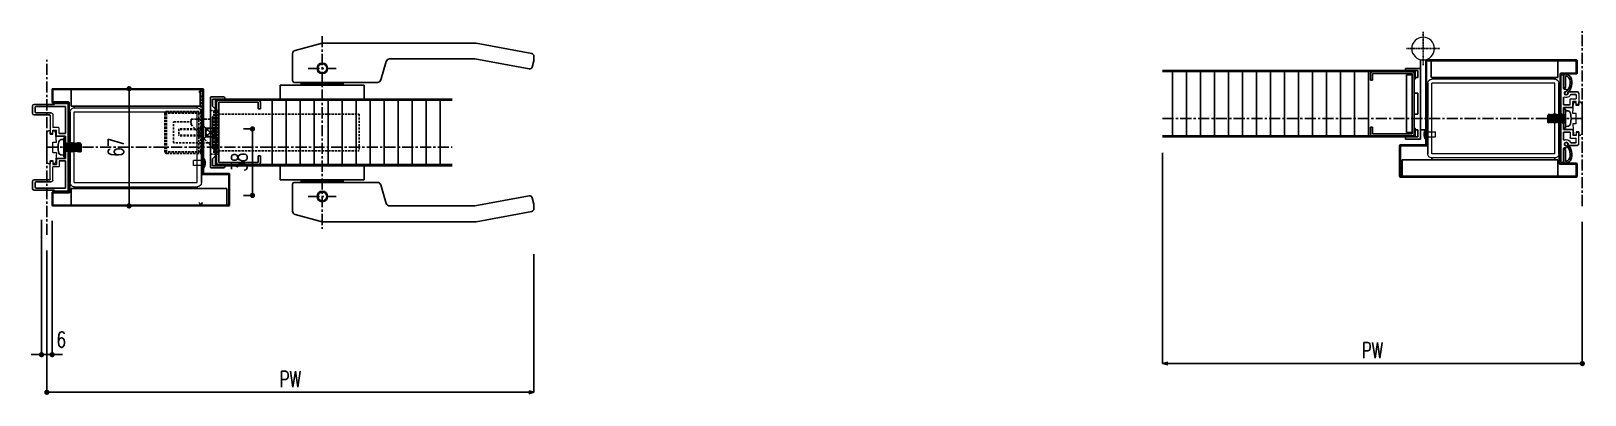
# Model space of a CAD drawing. Extents: x -275225 to 47266, y -41063 to 95295.
# Drawn here: x -219644 to -218755, y -15213 to -15005 of the extents above; entities that cross this region are included whole.
import ezdxf

# ---------------------------------------------------------------- set-up
doc = ezdxf.new("R2010")
doc.units = 0
doc.header["$LTSCALE"] = 0.2
doc.header["$PDMODE"] = 99
doc.header["$PDSIZE"] = 5
doc.linetypes.add('CENTER', pattern=[50.8, 31.75, -6.35, 6.35, -6.35])
doc.linetypes.add('HIDDEN', pattern=[9.525, 6.35, -3.175])
doc.layers.add('_ポイント', color=1, linetype='Continuous', plot=False)
for name, color, linetype in [('_基準', 1, 'CENTER'), ('_製品', 4, 'Continuous'), ('_製品寸法', 9, 'Continuous'), ('KIJUN', 1, 'CENTER')]:
    doc.layers.add(name, color=color, linetype=linetype)
doc.styles.add('OKAMURA', font='SIMPLEX.shx', dxfattribs={"width": 0.7, "bigfont": 'BIGFONT.shx'})
doc.dimstyles.new('OKAMURA-003', dxfattribs={"dimscale": 3, "dimtxt": 3, "dimasz": 1, "dimexe": 0, "dimexo": 3, "dimgap": 1, "dimtad": 1, "dimdec": 3, "dimdsep": 46, "dimtxsty": 'OKAMURA', "dimblk1": 'DOT', "dimblk2": 'DOT', "dimsah": 1, "dimcen": 0, "dimclrd": 9, "dimclre": 9, "dimclrt": 3, "dimadec": 0, "dimazin": 0, "dimtfac": 1, "dimtdec": 3, "dimtix": 1, "dimtmove": 2, "dimatfit": 3, "dimldrblk": 'NONE', "dimfxl": 0, "dimtolj": 1, "dimarcsym": 0})

# ---------------------------------------------------------------- blocks, each defined once
blk = doc.blocks.new('P16KONEJI')
at = {"layer": '_製品', "color": 0, "linetype": 'ByBlock'}
for p, q in [((3.3, 9.92), (1.84, 9.79)), ((3.3, 10.84), (3.3, 0)), ((4.3, 10.84), (3.3, 10.84)), ((4.3, 10.84), (4.3, 0)), ((3.3, 0.92), (1.84, 1.05)), ((3.3, 7.83), (3.35, 7.92)), ((3.35, 7.92), (3.45, 7.92)), ((3.35, 7.92), (3.75, 2.92)), ((3.45, 7.92), (3.7, 7.49)), ((3.45, 7.92), (3.85, 2.92)), ((3.5, 3.35), (3.75, 2.92)), ((3.75, 2.92), (3.85, 2.92)), ((3.85, 2.92), (4.1, 3.35)), ((3.9, 7.49), (4.15, 7.92)), ((4.15, 7.92), (4.25, 7.92)), ((4.15, 7.92), (4.55, 2.92)), ((4.25, 7.92), (4.5, 7.49)), ((4.25, 7.92), (4.65, 2.92)), ((4.3, 3.35), (4.55, 2.92)), ((4.55, 2.92), (4.65, 2.92)), ((4.65, 2.92), (4.9, 3.35)), ((4.7, 7.49), (4.95, 7.92)), ((4.95, 7.92), (5.35, 2.92)), ((4.95, 7.92), (5.05, 7.92)), ((5.05, 7.92), (5.45, 2.92)), ((5.05, 7.92), (5.3, 7.49)), ((5.1, 3.35), (5.35, 2.92)), ((5.35, 2.92), (5.45, 2.92)), ((5.45, 2.92), (5.7, 3.35)), ((5.5, 7.49), (5.75, 7.92)), ((5.75, 7.92), (5.85, 7.92)), ((5.75, 7.92), (6.15, 2.92)), ((5.85, 7.92), (6.1, 7.49)), ((5.85, 7.92), (6.25, 2.92)), ((5.9, 3.35), (6.15, 2.92)), ((6.15, 2.92), (6.25, 2.92)), ((6.25, 2.92), (6.5, 3.35)), ((6.3, 7.49), (6.55, 7.92)), ((6.55, 7.92), (6.65, 7.92)), ((6.55, 7.92), (6.95, 2.92)), ((6.65, 7.92), (6.9, 7.49)), ((6.65, 7.92), (7.05, 2.92)), ((6.7, 3.35), (6.95, 2.92)), ((6.95, 2.92), (7.05, 2.92)), ((7.05, 2.92), (7.3, 3.35)), ((7.1, 7.49), (7.35, 7.92)), ((7.35, 7.92), (7.45, 7.92)), ((7.35, 7.92), (7.75, 2.92)), ((7.45, 7.92), (7.7, 7.49)), ((7.45, 7.92), (7.85, 2.92)), ((7.5, 3.35), (7.75, 2.92)), ((7.75, 2.92), (7.85, 2.92)), ((7.85, 2.92), (8.1, 3.35)), ((7.9, 7.49), (8.15, 7.92)), ((8.15, 7.92), (8.25, 7.92)), ((8.15, 7.92), (8.55, 2.92)), ((8.25, 7.92), (8.5, 7.49)), ((8.25, 7.92), (8.65, 2.92)), ((8.3, 3.35), (8.55, 2.92)), ((8.55, 2.92), (8.65, 2.92)), ((8.65, 2.92), (8.9, 3.35)), ((8.7, 7.49), (8.95, 7.92)), ((8.95, 7.92), (9.05, 7.92)), ((8.95, 7.92), (9.35, 2.92)), ((9.05, 7.92), (9.3, 7.49)), ((9.05, 7.92), (9.45, 2.92)), ((9.1, 3.35), (9.35, 2.92)), ((9.35, 2.92), (9.45, 2.92)), ((9.45, 2.92), (9.7, 3.35)), ((9.5, 7.49), (9.75, 7.92)), ((9.75, 7.92), (9.85, 7.92)), ((9.75, 7.92), (10.15, 2.92)), ((9.85, 7.92), (10.1, 7.49)), ((9.85, 7.92), (10.25, 2.92)), ((9.9, 3.35), (10.15, 2.92)), ((10.15, 2.92), (10.25, 2.92)), ((10.25, 2.92), (10.5, 3.35)), ((10.3, 7.49), (10.55, 7.92)), ((10.55, 7.92), (10.65, 7.92)), ((10.55, 7.92), (10.95, 2.92)), ((10.65, 7.92), (10.9, 7.49)), ((10.65, 7.92), (11.05, 2.92)), ((10.7, 3.35), (10.95, 2.92)), ((10.95, 2.92), (11.05, 2.92)), ((11.05, 2.92), (11.3, 3.35)), ((11.1, 7.49), (11.35, 7.92)), ((11.35, 7.92), (11.45, 7.92)), ((11.35, 7.92), (11.75, 2.92)), ((11.45, 7.92), (11.7, 7.49)), ((11.45, 7.92), (11.85, 2.92)), ((11.5, 3.35), (11.75, 2.92)), ((11.75, 2.92), (11.85, 2.92)), ((11.85, 2.92), (12.1, 3.35)), ((11.9, 7.49), (12.15, 7.92)), ((12.15, 7.92), (12.25, 7.92)), ((12.15, 7.92), (12.55, 2.92)), ((12.25, 7.92), (12.5, 7.49)), ((12.25, 7.92), (12.65, 2.92)), ((12.3, 3.35), (12.55, 2.92)), ((12.55, 2.92), (12.65, 2.92)), ((12.65, 2.92), (12.9, 3.35)), ((12.7, 7.49), (12.95, 7.92)), ((12.95, 7.92), (13.05, 7.92)), ((12.95, 7.92), (13.3, 3.55)), ((13.3, 3.55), (12.96, 3.4)), ((13.05, 7.92), (13.3, 7.49)), ((13.05, 7.92), (13.3, 3.55)), ((13.3, 7.49), (13.3, 3.55)), ((4.3, 0), (3.3, 0))]:
    blk.add_line(p, q, dxfattribs=at)
for centre, radius, start, end in [((1.98, 8.2), 1.6, 95, 164.50603), ((12, 5.42), 12, 164.50603, 195.49397), ((1.98, 2.64), 1.6, 195.49397, 265), ((3.4, 3.3), 0.115, 30, 150), ((3.8, 7.54), 0.115, 210, 330), ((4.2, 3.3), 0.115, 30, 150), ((4.6, 7.54), 0.115, 210, 330), ((5, 3.3), 0.115, 30, 150), ((5.4, 7.54), 0.115, 210, 330), ((5.8, 3.3), 0.115, 30, 150), ((6.2, 7.54), 0.115, 210, 330), ((6.6, 3.3), 0.115, 30, 150), ((7, 7.54), 0.115, 210, 330), ((7.4, 3.3), 0.115, 30, 150), ((7.8, 7.54), 0.115, 210, 330), ((8.2, 3.3), 0.115, 30, 150), ((8.6, 7.54), 0.115, 210, 330), ((9, 3.3), 0.115, 30, 150), ((9.4, 7.54), 0.115, 210, 330), ((9.8, 3.3), 0.115, 30, 150), ((10.2, 7.54), 0.115, 210, 330), ((10.6, 3.3), 0.115, 30, 150), ((11, 7.54), 0.115, 210, 330), ((11.4, 3.3), 0.115, 30, 150), ((11.8, 7.54), 0.115, 210, 330), ((12.2, 3.3), 0.115, 30, 150), ((12.6, 7.54), 0.115, 210, 330), ((13, 3.3), 0.115, 112.56053, 150)]:
    blk.add_arc(centre, radius, start, end, dxfattribs=at)
blk = doc.blocks.new('A$C483F56C4')
at = {"color": 0, "linetype": 'ByBlock'}
blk.add_line((6, 6.25), (0, 6.25), dxfattribs=at)
at = {"color": 0, "linetype": 'ByBlock', "lineweight": 15}
for p, q in [((1.6, 6.25), (1.6, 0.65)), ((1.6, 0.65), (4.4, 0.65)), ((4.4, 6.25), (4.4, 0.65))]:
    blk.add_line(p, q, dxfattribs=at)
at = {"color": 0, "linetype": 'ByBlock'}
blk.add_arc((3, 2.25), 5, 53.13018, 126.86997, dxfattribs=at)
blk = doc.blocks.new('P16UGHEISYO')
at = {"layer": '_製品', "color": 0, "linetype": 'ByBlock', "lineweight": 15}
for p, q in [((0, 0), (0, 25.3)), ((1.99, 14.57), (2.12, 14.09)), ((1.99, 14.57), (2.12, 14.09)), ((2.52, 15.49), (3, 15.62)), ((3.52, 13.69), (3.04, 13.56)), ((3.91, 12.24), (3.43, 12.11)), ((4.05, 14.61), (4.02, 14.73)), ((5.2, 7.81), (5.2, 10.95)), ((5.5, 11.25), (8.7, 11.25)), ((6.7, 6.51), (6.7, 9.75)), ((8.7, 9.75), (6.7, 9.75)), ((6.7, 3), (7.22, 9.25)), ((6.7, 3), (7.2, 9)), ((7.22, 9.25), (8.7, 9.25)), ((8.7, 13.34), (8.7, 11.25)), ((8.7, 8), (8.7, 9.75)), ((8.7, 7.5), (8.7, 9.25)), ((8.7, 7.5), (8.7, 9)), ((10.2, 14.34), (10.2, 8)), ((10.2, 7.5), (10.2, 9.5)), ((10.2, 9.5), (11.2, 9.5)), ((12.2, 8.5), (11.2, 9.5)), ((6.7, 3), (6.7, 3.04)), ((8.7, 3), (6.7, 3)), ((8.7, 3), (6.7, 3)), ((10.2, 8), (8.7, 8)), ((10.2, 7.5), (8.7, 7.5)), ((10.2, 7.5), (8.7, 7.5)), ((8.7, 3), (8.7, -3)), ((8.7, 3), (8.7, -3)), ((5.2, -7.81), (5.2, -10.95)), ((6.7, -3), (6.7, -3.04)), ((8.7, -3), (6.7, -3)), ((8.7, -3), (6.7, -3)), ((6.7, -3), (7.22, -9.25)), ((6.7, -6.51), (6.7, -9.75)), ((8.7, -7.5), (8.7, -9)), ((10.2, -7.5), (8.7, -7.5)), ((8.7, -7.5), (8.7, -9.25)), ((10.2, -7.5), (8.7, -7.5)), ((10.2, -8), (8.7, -8)), ((8.7, -8), (8.7, -9.75)), ((10.2, -7.5), (10.2, -9.5)), ((10.2, -14.34), (10.2, -8)), ((12.2, -8.5), (11.2, -9.5)), ((1.99, -14.57), (2.12, -14.09)), ((1.99, -14.57), (2.12, -14.09)), ((2.52, -15.49), (3, -15.62)), ((3.52, -13.69), (3.04, -13.56)), ((3.91, -12.24), (3.43, -12.11)), ((4.05, -14.61), (4.02, -14.73)), ((5.5, -11.25), (8.7, -11.25)), ((8.7, -9.75), (6.7, -9.75)), ((7.22, -9.25), (8.7, -9.25)), ((8.7, -13.34), (8.7, -11.25)), ((10.2, -9.5), (11.2, -9.5))]:
    blk.add_line(p, q, dxfattribs=at)
at = {"layer": '_製品', "color": 0, "linetype": 'ByBlock'}
for p, q in [((0, 24.8), (0, 0.3)), ((0.2, 25), (1.3, 25)), ((1.5, 24.8), (1.5, 17.28)), ((1.5, 19.6), (1.5, 24.5)), ((1.5, 17.6), (1.5, 22.5)), ((2.5, 19.6), (2.5, 24.27)), ((2.5, 17.6), (2.5, 22.27)), ((2.5, 17.6), (1.5, 17.6)), ((1.5, 12.12), (1.5, 7.81)), ((2.74, 16.78), (2, 16.78)), ((3.2, 15.61), (4.46, 17.11)), ((3.99, 14.99), (5.22, 16.46)), ((4.21, 15.16), (4.37, 15.26)), ((4.64, 15.34), (9.2, 15.34)), ((5.65, 13.84), (8.2, 13.84)), ((0, 0.3), (0.3, 0)), ((0, 0.3), (0, -0.3)), ((1.5, 0.3), (1.2, 0)), ((5.2, 7.81), (1.5, 7.81)), ((1.5, 6.31), (1.5, 0.3)), ((6.5, 6.31), (1.5, 6.31)), ((12.2, 8.5), (12.2, 0)), ((0.3, 0), (0, -0.3)), ((0, -24.8), (0, -0.3)), ((0, -24.8), (0, -0.3)), ((0, -24.8), (0, -0.3)), ((1.5, -0.3), (1.2, 0)), ((1.5, -6.31), (1.5, -0.3)), ((6.5, -6.31), (1.5, -6.31)), ((1.5, -12.12), (1.5, -7.81)), ((5.2, -7.81), (1.5, -7.81)), ((12.2, -8.5), (12.2, 0)), ((1.5, -24.8), (1.5, -17.28)), ((1.5, -17.6), (1.5, -22.5)), ((2.5, -17.6), (1.5, -17.6)), ((2.74, -16.78), (2, -16.78)), ((2.5, -17.6), (2.5, -22.27)), ((3.2, -15.61), (4.46, -17.11)), ((3.99, -14.99), (5.22, -16.46)), ((4.21, -15.16), (4.37, -15.26)), ((4.64, -15.34), (9.2, -15.34)), ((5.65, -13.84), (8.2, -13.84)), ((0.2, -25), (1.3, -25)), ((1.5, -19.6), (1.5, -24.5)), ((2.5, -19.6), (2.5, -24.27))]:
    blk.add_line(p, q, dxfattribs=at)
for centre, radius, start, end in [((0.2, 24.8), 0.2, 90, 180), ((1.3, 24.8), 0.2, 0, 90), ((2.5, 24.5), 1, 81.6392, 180), ((2.7, 24.27), 0.2, 62.76187, 180), ((2.03, 21.28), 4.26, 0, 81.6392), ((2.03, 21.28), 3.26, 0, 78.17887), ((-2.68, 20.69), 7.98, 333.38687, 4.23373), ((-3.19, 20.85), 9.49, 332.4392, 2.59633), ((2, 17.28), 0.5, 180, 270), ((3.04, 14.59), 0.98, 85.62711, 18.08885), ((3.12, 15.67), 0.1, 265.62711, 320), ((4.06, 14.93), 0.1, 140, 198.08885), ((4.64, 14.84), 0.5, 90, 122.33734), ((8.2, 13.34), 0.5, 0, 90), ((9.2, 14.34), 1, 0, 90), ((6.5, 6.51), 0.2, 270, 0), ((6.5, -6.51), 0.2, 0, 90), ((2, -17.28), 0.5, 90, 180), ((3.04, -14.59), 0.98, 341.91115, 274.37289), ((3.12, -15.67), 0.1, 40, 94.37289), ((4.06, -14.93), 0.1, 161.91115, 220), ((4.64, -14.84), 0.5, 237.66266, 270), ((-2.68, -20.69), 7.98, 355.76627, 26.61313), ((-3.19, -20.85), 9.49, 357.40367, 27.5608), ((8.2, -13.34), 0.5, 270, 0), ((9.2, -14.34), 1, 270, 0), ((0.2, -24.8), 0.2, 180, 270), ((1.3, -24.8), 0.2, 270, 0), ((2.5, -24.5), 1, 180, 278.3608), ((2.7, -24.27), 0.2, 180, 297.23813), ((2.03, -21.28), 4.26, 278.3608, 0), ((2.03, -21.28), 3.26, 281.82113, 0)]:
    blk.add_arc(centre, radius, start, end, dxfattribs=at)
at = {"layer": '_製品', "color": 0, "linetype": 'ByBlock', "lineweight": 15}
for centre, radius, start, end in [((1.7, 12.12), 0.2, 62.18189, 180), ((2.84, 14.28), 2.25, 242.18189, 285), ((2.71, 14.77), 0.75, 105, 195), ((2.84, 14.28), 0.75, 195, 285), ((2.74, 16.17), 0.607, 295.17613, 90), ((3.33, 14.41), 0.75, 285, 15), ((3.33, 14.41), 2.25, 285, 341.59063), ((4.38, 14.83), 0.375, 117.19191, 195), ((5.5, 10.95), 0.3, 90, 180), ((5.65, 13.64), 0.2, 90, 161.59063), ((1.7, -12.12), 0.2, 180, 297.81811), ((2.84, -14.28), 2.25, 75, 117.81811), ((2.71, -14.77), 0.75, 165, 255), ((2.84, -14.28), 0.75, 75, 165), ((2.74, -16.17), 0.607, 270, 64.82387), ((3.33, -14.41), 0.75, 345, 75), ((3.33, -14.41), 2.25, 18.40937, 75), ((4.38, -14.83), 0.375, 165, 242.80809), ((5.5, -10.95), 0.3, 180, 270), ((5.65, -13.64), 0.2, 198.40937, 270)]:
    blk.add_arc(centre, radius, start, end, dxfattribs=at)
blk = doc.blocks.new('P16SETUP')
at = {"layer": '_基準'}
blk.add_line((235, 0), (475, 0), dxfattribs=at)
at = {"layer": '_製品', "color": 0, "linetype": 'ByBlock'}
for p, q in [((370.5, 33), (370.5, 15.5)), ((471.5, 33.5), (371, 33.5)), ((471.5, 33), (371, 33)), ((371, 33), (371, 15.5)), ((372, 33), (372, 23.5)), ((461, 23.5), (461, 33)), ((471.5, 26), (471.5, 33)), ((472, 26), (472, 33)), ((461, 23.5), (372, 23.5)), ((386.65, 20.2), (386.65, -20.2)), ((388.95, 22.5), (388.95, 23.5)), ((459.35, 22.5), (459.35, 23.5)), ((461.65, 20.2), (461.65, -20.2)), ((461.8, -6.5), (461.8, 25.5)), ((462.3, 26), (471.5, 26)), ((462.3, 25.5), (471.5, 25.5)), ((462.3, -6.5), (462.3, 25.5)), ((381, 10.5), (235, 10.5)), ((378.9, 9.9), (235, 9.9)), ((386, 15.5), (371, 15.5)), ((386, 15), (371, 15)), ((382.5, 11.7), (374, 11.7)), ((374, 11.7), (374, 10.5)), ((378.9, 9.9), (378.9, -26.9)), ((379.5, 9.9), (379.5, 5.5)), ((381, 10.5), (381, 6.5)), ((382.5, 11.7), (382.5, -28.7)), ((386, 15), (385.5, 15)), ((386, 15), (385.5, 15)), ((385.5, 15), (385.5, -33)), ((386, 15), (386, -33)), ((386.5, 15), (386.5, 4.5)), ((353.9, 8.7), (353.9, 4.9)), ((355.1, 4.9), (353.9, 4.9)), ((377.7, 8.7), (355.1, 8.7)), ((355.1, 8.7), (355.1, 4.9)), ((374.5, -25), (374.5, 8)), ((377.7, 8), (374.5, 8)), ((377.7, 8.7), (377.7, -25.7)), ((379.5, 5.5), (378.9, 5.5)), ((381, 6.5), (379.5, 6.5)), ((385.5, 6.5), (382.5, 6.5)), ((382.5, 6.5), (382.5, -33.62)), ((385.5, 7.5), (385.5, -33.62)), ((385.5, 6.5), (385.5, -33.62)), ((386.5, 4.5), (386, 4.5)), ((462.3, 6.5), (462.3, -25.5)), ((462.8, 6.5), (462.3, 6.5)), ((462.8, 6.5), (462.8, -25.5)), ((475, 8.5), (475, 0)), ((475, -8.5), (475, 0)), ((475, -8.5), (475, 0)), ((475, -8.5), (475, 0)), ((381, -2.5), (378.9, -2.5)), ((381, -2.5), (381, -14.5)), ((461.8, -6.5), (462.3, -6.5)), ((381, -14.5), (378.9, -14.5)), ((355.1, -21.9), (353.9, -21.9)), ((353.9, -21.9), (353.9, -25.7)), ((355.1, -21.9), (355.1, -25.7)), ((377.7, -25.7), (355.1, -25.7)), ((377.7, -25), (374.5, -25)), ((379.5, -22.5), (378.9, -22.5)), ((379.5, -22.5), (379.5, -26.9)), ((381, -23.5), (379.5, -23.5)), ((381, -23.5), (381, -27.5)), ((461, -23.5), (388.5, -23.5)), ((388.5, -23.5), (388.5, -33)), ((459.5, -22.5), (459.5, -23.5)), ((461, -23.5), (461, -33)), ((462.8, -25.5), (471.5, -25.5)), ((462.8, -26), (471.5, -26)), ((471.5, -26), (471.5, -33)), ((472, -26), (472, -33)), ((378.9, -26.9), (235, -26.9)), ((381, -27.5), (235, -27.5)), ((374, -27.5), (374, -28.7)), ((382.5, -28.7), (374, -28.7)), ((471.5, -33), (386, -33)), ((471.5, -33.5), (386, -33.5))]:
    blk.add_line(p, q, dxfattribs=at)
at = {"layer": '_製品', "color": 0, "linetype": 'ByBlock', "lineweight": 15}
for p, q in [((459.35, 22.5), (388.95, 22.5)), ((388.95, 20.2), (388.95, -20.2)), ((459.35, 20.2), (388.95, 20.2)), ((459.35, 20.2), (459.35, -20.2)), ((459.35, -20.2), (388.95, -20.2)), ((459.35, -22.5), (388.95, -22.5))]:
    blk.add_line(p, q, dxfattribs=at)
at = {"layer": '_製品', "color": 6, "linetype": 'ByBlock'}
for p, q in [((240.8, 9.9), (240.8, -26.9)), ((248.8, 9.9), (248.8, -26.9)), ((256.8, 9.9), (256.8, -26.9)), ((264.8, 9.9), (264.8, -26.9)), ((272.8, 9.9), (272.8, -26.9)), ((280.8, 9.9), (280.8, -26.9)), ((288.8, 9.9), (288.8, -26.9)), ((296.8, 9.9), (296.8, -26.9)), ((304.8, 9.9), (304.8, -26.9)), ((312.8, 9.9), (312.8, -26.9)), ((320.8, 9.9), (320.8, -26.9)), ((328.8, 9.9), (328.8, -26.9)), ((336.8, 9.9), (336.8, -26.9)), ((344.8, 9.9), (344.8, -26.9)), ((352.8, 9.9), (352.8, -26.9))]:
    blk.add_line(p, q, dxfattribs=at)
at = {"layer": '_製品', "color": 0, "linetype": 'ByBlock', "lineweight": 13}
blk.add_circle((384, -40), 6.5, dxfattribs=at)
at = {"layer": '_製品', "color": 0, "linetype": 'ByBlock'}
for centre, radius, start, end in [((371, 33), 0.5, 90, 180), ((471.5, 33), 0.5, 0, 90), ((462.3, 25.5), 0.5, 90, 180), ((471.5, 26), 0.5, 270, 0), ((355.1, 8.7), 1.2, 90, 180), ((371, 15.5), 0.5, 180, 270), ((377.7, 8.7), 1.2, 0, 90), ((378.9, 9.9), 0.6, 359.977, 90), ((386, 15), 0.5, 0, 90), ((355.1, -25.7), 1.2, 180, 270), ((377.7, -25.7), 1.2, 270, 0), ((462.8, -25.5), 0.5, 180, 270), ((471.5, -26), 0.5, 0, 90), ((378.9, -26.9), 0.6, 269.977, 0), ((386, -33), 0.5, 180, 270), ((471.5, -33), 0.5, 270, 0)]:
    blk.add_arc(centre, radius, start, end, dxfattribs=at)
at = {"layer": '_製品', "color": 0, "linetype": 'ByBlock', "lineweight": 15}
for centre, start, end in [((388.95, 20.2), 90, 180), ((459.35, 20.2), 0, 90), ((459.35, 20.2), 0, 90), ((388.95, -20.2), 180, 270), ((459.35, -20.2), 270, 0)]:
    blk.add_arc(centre, 2.3, start, end, dxfattribs=at)
at = {"layer": 'KIJUN', "ltscale": 0.033}
for p, q in [((384, -49.5), (384, -30.5)), ((374.5, -40), (393.5, -40))]:
    blk.add_line(p, q, dxfattribs=at)
at = {"layer": '_製品', "color": 0, "linetype": 'ByBlock'}
blk.add_blockref('P16UGHEISYO', (462.8, 0), dxfattribs=at)
at = {"layer": '_製品', "color": 0, "linetype": 'ByBlock', "xscale": -1, "rotation": 90}
blk.add_blockref('A$C483F56C4', (391.75, 12), dxfattribs=at)
at = {"layer": '_製品', "color": 6, "linetype": 'ByBlock', "xscale": -1}
blk.add_blockref('P16KONEJI', (468.6, -5.42), dxfattribs=at)
blk = doc.blocks.new('_Open30')
at = {"color": 0, "linetype": 'ByBlock', "lineweight": -2}
for p, q in [((-1, 0.27), (0, 0)), ((0, 0), (-1, -0.27)), ((0, 0), (-1, 0))]:
    blk.add_line(p, q, dxfattribs=at)
blk = doc.blocks.new('_DOT')
at = {"color": 0, "linetype": 'ByBlock'}
blk.add_line((-0.5, 0), (-1, 0), dxfattribs=at)
at = {"color": 0, "linetype": 'ByBlock', "const_width": 0.5}
blk.add_lwpolyline([(-0.25, 0, 1), (0.25, 0, 1)], format="xyb", close=True, dxfattribs=at)
blk = doc.blocks.new('*D279')
at = {"layer": '_製品寸法', "color": 9, "lineweight": -2, "transparency": 16777216}
for p, q in [((0, -19.5), (0, -140)), ((240, -59), (240, -140)), ((3, -140), (237, -140))]:
    blk.add_line(p, q, dxfattribs=at)
at = {"layer": 'Defpoints', "color": 0, "transparency": 16777216}
for p in [(0, -10.5), (240, -50), (240, -140)]:
    blk.add_point(p, dxfattribs=at)
at = {"layer": '_製品寸法', "color": 9, "lineweight": -2, "transparency": 16777216, "xscale": 3, "yscale": 3, "zscale": 3, "rotation": 180}
blk.add_blockref('_Open30', (0, -140), dxfattribs=at)
at = {"layer": '_製品寸法', "color": 9, "lineweight": -2, "transparency": 16777216, "xscale": 3, "yscale": 3, "zscale": 3}
blk.add_blockref('_DOT', (240, -140), dxfattribs=at)
at = {"layer": '_製品寸法', "color": 3, "transparency": 16777216, "insert": (120, -132.5), "char_height": 9, "attachment_point": 5, "style": 'OKAMURA'}
blk.add_mtext('\\A1;PW', dxfattribs=at)
blk = doc.blocks.new('_None')
blk = doc.blocks.new('飾ｻｯｼｭ-A')
at = {"layer": '_製品', "color": 0, "linetype": 'ByBlock'}
for p, q in [((-5.2, 19.1), (-5.2, 19.7)), ((-5.2, 19.1), (1.8, 19.1)), ((2.4, 20.3), (-4.6, 20.3)), ((1.8, 15), (1.8, 19.1)), ((3, 19.7), (3, -19.7)), ((1.8, 15), (0.1, 13.3)), ((0.1, 10.7), (0.1, 13.3)), ((1.8, 9), (0.1, 10.7)), ((1.8, -9), (1.8, 9)), ((1.8, -9), (0.1, -10.7)), ((0.1, -10.7), (0.1, -13.3)), ((1.8, -15), (0.1, -13.3)), ((1.8, -15), (1.8, -19.1)), ((1.8, -19.1), (-5.2, -19.1)), ((-5.2, -19.1), (-5.2, -19.7)), ((2.4, -20.3), (-4.6, -20.3))]:
    blk.add_line(p, q, dxfattribs=at)
for centre, start, end in [((-4.6, 19.7), 90, 180), ((2.4, 19.7), 0, 90), ((-4.6, -19.7), 180, 270), ((2.4, -19.7), 270, 0)]:
    blk.add_arc(centre, 0.6, start, end, dxfattribs=at)
blk.add_point((3, 0), dxfattribs=at)
blk = doc.blocks.new('P16USHEISYO')
at = {"color": 0, "linetype": 'ByBlock'}
for p, q in [((4, 44.99), (4, 48.99)), ((5, 49.99), (16.4, 49.99)), ((5.5, 45.69), (5.5, 48.29)), ((22.9, 48.79), (6, 48.79)), ((6, 45.19), (14.69, 45.19)), ((16.81, 50.4), (16.4, 49.99)), ((17.02, 50.49), (23.9, 50.49)), ((22.9, 33.3), (22.9, 48.79)), ((24.4, 25.79), (24.4, 49.99)), ((5, 43.99), (13.69, 43.99)), ((12.2, 33.99), (12.2, 25.49)), ((17.89, 31.8), (22.9, 31.8)), ((19.19, 33.3), (22.9, 33.3)), ((22.9, 31.8), (22.9, 25.79)), ((12.2, 16.99), (12.2, 25.49)), ((12.2, 16.99), (12.2, 25.49)), ((12.2, 16.99), (12.2, 25.49)), ((17.89, 19.18), (22.9, 19.18)), ((22.9, 25.79), (23.2, 25.49)), ((22.9, 25.19), (23.2, 25.49)), ((22.9, 19.18), (22.9, 25.19)), ((24.4, 25.79), (24.1, 25.49)), ((24.1, 25.49), (24.4, 25.19)), ((24.4, 25.19), (24.4, 0.99)), ((19.19, 17.68), (22.9, 17.68)), ((22.9, 17.68), (22.9, 2.19)), ((4, 5.99), (4, 1.99)), ((5, 6.99), (13.69, 6.99)), ((5, 0.99), (16.4, 0.99)), ((5.5, 5.29), (5.5, 2.69)), ((6, 5.79), (14.69, 5.79)), ((22.9, 2.19), (6, 2.19)), ((16.81, 0.58), (16.4, 0.99)), ((17.02, 0.49), (23.9, 0.49))]:
    blk.add_line(p, q, dxfattribs=at)
at = {"color": 0, "linetype": 'ByBlock', "lineweight": 15}
for p, q in [((14.19, 43.49), (14.19, 33.49)), ((15.69, 44.19), (15.69, 36.74)), ((18.89, 36.74), (15.69, 36.74)), ((19.19, 33.3), (19.19, 36.44)), ((12.2, 33.99), (13.2, 34.99)), ((14.2, 34.99), (13.2, 34.99)), ((14.19, 33.49), (15.69, 33.49)), ((14.2, 32.99), (14.2, 34.99)), ((14.2, 32.99), (15.7, 32.99)), ((14.2, 32.99), (15.7, 32.99)), ((15.69, 33.49), (15.69, 35.24)), ((15.69, 35.24), (17.69, 35.24)), ((17.18, 34.74), (15.7, 34.74)), ((15.7, 32.99), (15.7, 34.74)), ((15.7, 32.99), (15.7, 34.49)), ((15.7, 28.49), (17.7, 28.49)), ((15.7, 28.49), (15.7, 22.49)), ((15.7, 28.49), (17.7, 28.49)), ((15.7, 28.49), (15.7, 22.49)), ((17.7, 28.49), (17.18, 34.74)), ((17.7, 28.49), (17.2, 34.49)), ((17.69, 32), (17.69, 35.24)), ((17.7, 28.49), (17.7, 28.53)), ((14.2, 17.99), (14.2, 15.99)), ((14.2, 17.99), (15.7, 17.99)), ((14.2, 17.99), (15.7, 17.99)), ((15.7, 22.49), (17.7, 22.49)), ((15.7, 22.49), (17.7, 22.49)), ((15.7, 17.99), (15.7, 16.49)), ((15.7, 17.99), (15.7, 16.24)), ((17.7, 22.49), (17.18, 16.24)), ((17.69, 18.98), (17.69, 15.74)), ((17.7, 22.49), (17.7, 22.45)), ((12.2, 16.99), (13.2, 15.99)), ((14.2, 15.99), (13.2, 15.99)), ((14.19, 7.49), (14.19, 17.49)), ((14.19, 17.49), (15.69, 17.49)), ((15.69, 17.49), (15.69, 15.74)), ((15.69, 15.74), (17.69, 15.74)), ((15.69, 6.79), (15.69, 14.24)), ((18.89, 14.24), (15.69, 14.24)), ((17.18, 16.24), (15.7, 16.24)), ((19.19, 17.68), (19.19, 14.54))]:
    blk.add_line(p, q, dxfattribs=at)
at = {"color": 0, "linetype": 'ByBlock'}
for centre, radius, start, end in [((5, 48.99), 1, 90, 180), ((5, 44.99), 1, 180, 270), ((6, 48.29), 0.5, 90, 180), ((6, 45.69), 0.5, 180, 270), ((17.02, 50.19), 0.3, 90, 135), ((23.9, 49.99), 0.5, 0, 90), ((13.69, 43.49), 0.5, 0, 90), ((17.89, 32), 0.2, 180, 270), ((17.89, 18.98), 0.2, 90, 180), ((5, 5.99), 1, 90, 180), ((5, 1.99), 1, 180, 270), ((6, 5.29), 0.5, 90, 180), ((6, 2.69), 0.5, 180, 270), ((13.69, 7.49), 0.5, 270, 0), ((17.02, 0.79), 0.3, 225, 270), ((23.9, 0.99), 0.5, 270, 0)]:
    blk.add_arc(centre, radius, start, end, dxfattribs=at)
at = {"color": 0, "linetype": 'ByBlock', "lineweight": 15}
for centre, radius, start, end in [((14.69, 44.19), 1, 0, 90), ((18.89, 36.44), 0.3, 0, 90), ((18.89, 14.54), 0.3, 270, 0), ((14.69, 6.79), 1, 270, 0)]:
    blk.add_arc(centre, radius, start, end, dxfattribs=at)
blk = doc.blocks.new('P16SETSURIUGHEISYO2')
at = {"layer": '_基準'}
blk.add_line((0, 0), (231.8, 0), dxfattribs=at)
at = {"layer": '_製品', "color": 0, "linetype": 'ByBlock'}
for p, q in [((3, 26), (3, 33)), ((3.5, 33.5), (104, 33.5)), ((3.5, 26), (3.5, 33)), ((3.5, 33), (104, 33)), ((14, 23.5), (14, 33)), ((103, 33), (103, 23.5)), ((104, 33), (104, 15.5)), ((104.5, 33), (104.5, 15.5)), ((12.7, 26), (3.5, 26)), ((12.7, 25.5), (3.5, 25.5)), ((12.7, -6.5), (12.7, 25.5)), ((13.2, -6.5), (13.2, 25.5)), ((13.35, 20.2), (13.35, -20.2)), ((14, 23.5), (103, 23.5)), ((15.65, 22.5), (15.65, 23.5)), ((86.05, 22.5), (86.05, 23.5)), ((88.35, 20.2), (88.35, -20.2)), ((88.5, 15), (88.5, 4.5)), ((89, 15.5), (104, 15.5)), ((89, 15), (104, 15)), ((89, 15), (89, -33)), ((89, 15), (89.5, 15)), ((89, 15), (89.5, 15)), ((89, 15), (89, 4.5)), ((89.5, 15), (89.5, -33)), ((96.5, -26.9), (96.5, 9.9)), ((231.8, 10.5), (97.09, 10.5)), ((97.09, 10.5), (102, 10.5)), ((97.1, -26.9), (97.1, 9.9)), ((231.8, 9.9), (97.1, 9.9)), ((12.2, 6.5), (12.7, 6.5)), ((12.2, 6.5), (12.2, -25.5)), ((12.7, 6.5), (12.7, -25.5)), ((88.5, 4.5), (89, 4.5)), ((98.3, -25.7), (98.3, 8.7)), ((120.9, 8.7), (98.3, 8.7)), ((120.9, 4.9), (120.9, 8.7)), ((122.1, 4.9), (120.9, 4.9)), ((122.1, 4.9), (122.1, 8.7)), ((12.7, -6.5), (13.2, -6.5)), ((3, -26), (3, -33)), ((12.2, -25.5), (3.5, -25.5)), ((12.2, -26), (3.5, -26)), ((3.5, -26), (3.5, -33)), ((14, -23.5), (14, -33)), ((14, -23.5), (87.7, -23.5)), ((15.65, -22.5), (15.65, -23.5)), ((86.05, -22.5), (86.05, -23.5)), ((86.05, -22.5), (86.05, -23.5)), ((87.7, -23.5), (87.7, -33)), ((120.9, -25.7), (98.3, -25.7)), ((120.9, -25.7), (120.9, -21.9)), ((122.1, -21.9), (120.9, -21.9)), ((122.1, -25.7), (122.1, -21.9)), ((3.5, -33), (89, -33)), ((3.5, -33.5), (89, -33.5)), ((231.8, -26.9), (97.1, -26.9)), ((231.8, -27.5), (97.1, -27.5)), ((100.5, -27.5), (102, -27.5))]:
    blk.add_line(p, q, dxfattribs=at)
at = {"layer": '_製品', "color": 0, "linetype": 'ByBlock', "lineweight": 15}
for p, q in [((15.65, 22.5), (86.05, 22.5)), ((15.65, 20.2), (15.65, -20.2)), ((15.65, 20.2), (86.05, 20.2)), ((86.05, 20.2), (86.05, -20.2)), ((15.65, -20.2), (86.05, -20.2)), ((15.65, -22.5), (86.05, -22.5))]:
    blk.add_line(p, q, dxfattribs=at)
at = {"layer": '_製品', "color": 6, "linetype": 'ByBlock'}
for p, q in [((128.8, 9.9), (128.8, -26.9)), ((136.8, 9.9), (136.8, -26.9)), ((144.8, 9.9), (144.8, -26.9)), ((152.8, 9.9), (152.8, -26.9)), ((160.8, 9.9), (160.8, -26.9)), ((168.8, 9.9), (168.8, -26.9)), ((176.8, 9.9), (176.8, -26.9)), ((184.8, 9.9), (184.8, -26.9)), ((192.8, 9.9), (192.8, -26.9)), ((200.8, 9.9), (200.8, -26.9)), ((208.8, 9.9), (208.8, -26.9)), ((216.8, 9.9), (216.8, -26.9)), ((224.8, 9.9), (224.8, -26.9))]:
    blk.add_line(p, q, dxfattribs=at)
at = {"layer": '_製品', "color": 0, "linetype": 'ByBlock'}
for centre, radius, start, end in [((3.5, 33), 0.5, 90, 180), ((104, 33), 0.5, 0, 90), ((3.5, 26), 0.5, 180, 270), ((12.7, 25.5), 0.5, 0, 90), ((89, 15), 0.5, 90, 180), ((97.1, 9.9), 0.6, 90.003, 180), ((98.3, 8.7), 1.2, 90.002, 180), ((104, 15.5), 0.5, 270, 0), ((120.9, 8.7), 1.2, 0, 90), ((3.5, -26), 0.5, 90, 180), ((12.2, -25.5), 0.5, 270, 0), ((98.3, -25.7), 1.2, 180, 270), ((120.9, -25.7), 1.2, 269.999, 0), ((3.5, -33), 0.5, 180, 270), ((89, -33), 0.5, 270, 0), ((97.1, -26.9), 0.6, 180, 270)]:
    blk.add_arc(centre, radius, start, end, dxfattribs=at)
at = {"layer": '_製品', "color": 0, "linetype": 'ByBlock', "lineweight": 15}
for centre, start, end in [((15.65, 20.2), 90, 180), ((15.65, 20.2), 90, 180), ((86.05, 20.2), 0, 90), ((15.65, -20.2), 180, 270), ((86.05, -20.2), 270, 0)]:
    blk.add_arc(centre, 2.3, start, end, dxfattribs=at)
at = {"layer": '_製品', "color": 0, "linetype": 'ByBlock'}
blk.add_blockref('P16USHEISYO', (-12.2, -25.49), dxfattribs=at)
at = {"layer": '_製品', "color": 0, "linetype": 'ByBlock', "rotation": 270}
blk.add_blockref('A$C483F56C4', (83.25, 12), dxfattribs=at)
at = {"layer": '_製品', "color": 0, "linetype": 'ByBlock', "xscale": -1}
blk.add_blockref('飾ｻｯｼｭ-A', (96.5, -8.5), dxfattribs=at)
at = {"layer": '_製品', "color": 6, "linetype": 'ByBlock'}
blk.add_blockref('P16KONEJI', (6.4, -5.42), dxfattribs=at)
blk = doc.blocks.new('*D396')
at = {"layer": '_製品寸法', "color": 9, "lineweight": -2, "transparency": 16777216}
for p, q in [((-3, -41.5), (-3, -118.5)), ((3, -42), (3, -118.5)), ((-6, -118.5), (-9, -118.5)), ((-3, -118.5), (3, -118.5)), ((6, -118.5), (9, -118.5))]:
    blk.add_line(p, q, dxfattribs=at)
at = {"layer": 'Defpoints', "color": 0, "transparency": 16777216}
for p in [(-3, -32.5), (3, -33), (3, -118.5)]:
    blk.add_point(p, dxfattribs=at)
at = {"layer": '_製品寸法', "color": 9, "lineweight": -2, "transparency": 16777216, "xscale": 3, "yscale": 3, "zscale": 3}
blk.add_blockref('_DOT', (-3, -118.5), dxfattribs=at)
at = {"layer": '_製品寸法', "color": 9, "lineweight": -2, "transparency": 16777216, "xscale": 3, "yscale": 3, "zscale": 3, "rotation": 180}
blk.add_blockref('_DOT', (3, -118.5), dxfattribs=at)
at = {"layer": '_製品寸法', "color": 3, "transparency": 16777216, "insert": (8.31, -109.86), "char_height": 9, "attachment_point": 5, "style": 'OKAMURA'}
blk.add_mtext('\\A1;6', dxfattribs=at)
blk = doc.blocks.new('*D397')
at = {"layer": '_製品寸法', "color": 9, "lineweight": -2, "transparency": 16777216}
for p, q in [((0, -59), (0, -140)), ((278.5, -61.16), (278.5, -140)), ((3, -140), (275.5, -140))]:
    blk.add_line(p, q, dxfattribs=at)
at = {"layer": 'Defpoints', "color": 0, "transparency": 16777216}
for p in [(0, -50), (278.5, -52.16), (278.5, -140)]:
    blk.add_point(p, dxfattribs=at)
at = {"layer": '_製品寸法', "color": 9, "lineweight": -2, "transparency": 16777216, "xscale": 3, "yscale": 3, "zscale": 3, "rotation": 180}
blk.add_blockref('_DOT', (0, -140), dxfattribs=at)
at = {"layer": '_製品寸法', "color": 9, "lineweight": -2, "transparency": 16777216, "xscale": 3, "yscale": 3, "zscale": 3}
blk.add_blockref('_Open30', (278.5, -140), dxfattribs=at)
at = {"layer": '_製品寸法', "color": 3, "transparency": 16777216, "insert": (139.25, -132.5), "char_height": 9, "attachment_point": 5, "style": 'OKAMURA'}
blk.add_mtext('\\A1;PW', dxfattribs=at)
blk = doc.blocks.new('*D398')
at = {"layer": '_製品寸法', "color": 9, "lineweight": -2, "transparency": 16777216}
for p, q in [((12.5, 33.5), (47.02, 33.5)), ((47.02, 30.5), (47.02, -30.5)), ((12.5, -33.5), (47.02, -33.5))]:
    blk.add_line(p, q, dxfattribs=at)
at = {"layer": 'Defpoints', "color": 0, "transparency": 16777216}
for p in [(3.5, 33.5), (3.5, -33.5), (47.02, -33.5)]:
    blk.add_point(p, dxfattribs=at)
at = {"layer": '_製品寸法', "color": 9, "lineweight": -2, "transparency": 16777216, "xscale": 3, "yscale": 3, "zscale": 3}
for p, rotation in [((47.02, 33.5), 90), ((47.02, -33.5), 270)]:
    blk.add_blockref('_DOT', p, dxfattribs=dict(at, rotation=rotation))
at = {"layer": '_製品寸法', "color": 3, "transparency": 16777216, "insert": (39.52, 0), "char_height": 9, "attachment_point": 5, "rotation": 90, "style": 'OKAMURA'}
blk.add_mtext('\\A1;67', dxfattribs=at)
blk = doc.blocks.new('*D399')
at = {"layer": '_製品寸法', "color": 9, "lineweight": -2, "transparency": 16777216}
for p, q in [((112.53, 10.5), (117.58, 10.5)), ((117.58, 7.5), (117.58, -24.5)), ((112.53, -27.5), (117.58, -27.5))]:
    blk.add_line(p, q, dxfattribs=at)
at = {"layer": 'Defpoints', "color": 0, "transparency": 16777216}
for p in [(103.53, 10.5), (103.53, -27.5), (117.58, -27.5)]:
    blk.add_point(p, dxfattribs=at)
at = {"layer": '_製品寸法', "color": 9, "lineweight": -2, "transparency": 16777216, "xscale": 3, "yscale": 3, "zscale": 3}
for p, rotation in [((117.58, 10.5), 90), ((117.58, -27.5), 270)]:
    blk.add_blockref('_DOT', p, dxfattribs=dict(at, rotation=rotation))
at = {"layer": '_製品寸法', "color": 3, "transparency": 16777216, "insert": (110.08, -8.5), "char_height": 9, "attachment_point": 5, "rotation": 90, "style": 'OKAMURA'}
blk.add_mtext('\\A1;38', dxfattribs=at)
blk = doc.blocks.new('TAYNAM')
at = {"layer": '_ポイント'}
blk.add_point((0, 0), dxfattribs=at)
at = {"layer": '_基準'}
for p, q in [((64, -55), (64, 55)), ((56, 36.6), (72, 36.6)), ((56, -36.6), (72, -36.6))]:
    blk.add_line(p, q, dxfattribs=at)
at = {"layer": '_製品'}
for p, q in [((47, 44.96), (47, 29.6)), ((48.49, 46.89), (64, 51)), ((64, 51), (152, 51)), ((183.77, 45.13), (152, 51)), ((97.43, 30.01), (100.57, 40.59)), ((102.48, 42), (151.18, 42)), ((151.18, 42), (182.3, 36.25)), ((185, 41), (184.02, 37.34)), ((185, 43.66), (185, 41)), ((40, 19), (40, 27)), ((40, 27), (88, 27)), ((48, 28.6), (95.52, 28.6)), ((52, 27.5), (52, 28.5)), ((76, 28.5), (52, 28.5)), ((76, 27.5), (52, 27.5)), ((52.5, 27.3), (52.5, 27.5)), ((52.5, 27), (52.5, 27.3)), ((75.5, 27.3), (52.5, 27.3)), ((55, 28.6), (55, 28.5)), ((73, 28.6), (73, 28.5)), ((75.5, 27.3), (75.5, 27.5)), ((75.5, 27), (75.5, 27.3)), ((76, 27.5), (76, 28.5)), ((88, 19), (88, 27)), ((40, 19), (88, 19)), ((40, -19), (40, -27)), ((40, -19), (88, -19)), ((88, -19), (88, -27)), ((40, -27), (88, -27)), ((47, -44.96), (47, -29.6)), ((48, -28.6), (95.52, -28.6)), ((52, -27.5), (52, -28.5)), ((76, -27.5), (52, -27.5)), ((76, -28.5), (52, -28.5)), ((52.5, -27), (52.5, -27.3)), ((75.5, -27.3), (52.5, -27.3)), ((52.5, -27.3), (52.5, -27.5)), ((55, -28.6), (55, -28.5)), ((73, -28.6), (73, -28.5)), ((75.5, -27), (75.5, -27.3)), ((75.5, -27.3), (75.5, -27.5)), ((76, -27.5), (76, -28.5)), ((97.43, -30.01), (100.57, -40.59)), ((102.48, -42), (151.18, -42)), ((151.18, -42), (182.3, -36.25)), ((185, -41), (184.02, -37.34)), ((185, -43.66), (185, -41)), ((48.49, -46.89), (64, -51)), ((64, -51), (152, -51)), ((183.77, -45.13), (152, -51))]:
    blk.add_line(p, q, dxfattribs=at)
for centre, radius in [((64, 36.6), 3), ((64, 36.6), 2.55), ((64, -36.6), 3), ((64, -36.6), 2.55)]:
    blk.add_circle(centre, radius, dxfattribs=at)
for centre, radius, start, end in [((49, 44.96), 2, 104.82648, 180), ((183.5, 43.66), 1.5, 0, 79.53519), ((102.48, 40), 2, 90, 162.89727), ((182.57, 37.73), 1.5, 259.53519, 345), ((48, 29.6), 1, 180, 270), ((95.52, 30.6), 2, 270, 342.89727), ((48, -29.6), 1, 90, 180), ((95.52, -30.6), 2, 17.10273, 90), ((102.48, -40), 2, 197.10273, 270), ((182.57, -37.73), 1.5, 15, 100.46481), ((183.5, -43.66), 1.5, 280.46481, 0), ((49, -44.96), 2, 180, 255.17352)]:
    blk.add_arc(centre, radius, start, end, dxfattribs=at)
blk = doc.blocks.new('ACB')
at = {"color": 0, "linetype": 'ByBlock', "lineweight": -2}
for p, q in [((-26, 11), (-5.5, 11)), ((-26, -11), (-26, 11)), ((-25, 12), (-5.5, 12)), ((-25, -11), (-25, 11)), ((-6.5, -11), (-6.5, 11)), ((-5.5, 12.5), (-5.5, -22)), ((-4, 12.5), (-5.5, 12.5)), ((-4, 12.5), (-4, -22.06258)), ((0, -12.5), (0, 12.5)), ((0, 12.5), (4.5, 12.5)), ((2, -12.5), (2, 12.5)), ((4.5, -12.5), (4.5, 12.5)), ((4.5, 10.5), (85, 10.5)), ((85, -10.5), (85, 10.5)), ((-1.375, 6), (-21, 6)), ((-21, 6), (-21, -6)), ((-6.5, 2), (-18, 2)), ((-18, -2), (-18, 2)), ((-6.5, 1.62), (-18, 1.62)), ((-11, -4.5), (0, 7.5)), ((-6.3, 2), (-6.5, 2)), ((-6.3, 1.62), (-6.5, 1.62)), ((-4.3, 4), (-6.3, 2)), ((-6.3, 2), (-6.3, -2)), ((-4.3, -4), (-4.3, 4)), ((-4, 4), (-4.3, 4)), ((-4, -4), (-4, 4)), ((-1.375, 6), (0, 6)), ((-21, -6), (-11, -6)), ((-6.5, -1.62), (-18, -1.62)), ((-6.5, -2), (-18, -2)), ((-11, -7.5), (-11, -4.5)), ((-11, -7.5), (0, -7.5)), ((-6.3, -1.62), (-6.5, -1.62)), ((-6.3, -2), (-6.5, -2)), ((-4.3, -4), (-6.3, -2)), ((-4, -4), (-4.3, -4)), ((-26, -11), (-5.5, -11)), ((-25, -12), (-5.5, -12)), ((0, -12.5), (4.5, -12.5)), ((4.5, -10.5), (85, -10.5)), ((-5.5, -22), (-6.5, -23.074671)), ((-6.5, -23.074671), (-5.845115, -23.82803)), ((-4.401876, -23.084403), (-5.103766, -23.838704))]:
    blk.add_line(p, q, dxfattribs=at)
for centre, radius, start, end in [((-25, 11), 1, 90, 180), ((-25, -11), 1, 180, 270), ((-5.467761, -23.5), 0.5, 221, 311), ((-5.5, -22.06258), 1.5, 317.061286, 0)]:
    blk.add_arc(centre, radius, start, end, dxfattribs=at)
blk = doc.blocks.new('*U278')
at = {"layer": 'KIJUN'}
blk.add_line((240, -50), (240, 50), dxfattribs=at)
at = {"layer": '_製品', "xscale": -1, "rotation": 180}
blk.add_blockref('P16SETUP', (-235, 0), dxfattribs=at)
at = {"layer": '_製品寸法'}
dim = blk.add_linear_dim(base=(240, -140), p1=(0, -10.5), p2=(240, -50), text='PW', dimstyle='OKAMURA-003', override={"dimblk1": 'Open30'}, dxfattribs=at)
dim.commit()
dim.dimension.update_dxf_attribs({"geometry": '*D279', "text_midpoint": (120, -132.5)})
blk = doc.blocks.new('*U395')
at = {"layer": '_製品', "color": 6, "linetype": 'HIDDEN', "lineweight": -2}
for p, q in [((87, -31.5747), (87.6549, -32.328)), ((89.0981, -31.5844), (88.3962, -32.3387))]:
    blk.add_line(p, q, dxfattribs=at)
blk.add_arc((88.0322, -32), 0.5, 221, 311, dxfattribs=at)
at = {"layer": 'KIJUN'}
blk.add_line((0, -50), (0, 50), dxfattribs=at)
at = {"layer": '_製品', "color": 6, "linetype": 'HIDDEN', "lineweight": -2, "xscale": -1, "rotation": 180}
for name in ['TAYNAM', 'ACB']:
    blk.add_blockref(name, (93.5, 8.5), dxfattribs=at)
at = {"layer": '_製品', "xscale": -1, "rotation": 180}
blk.add_blockref('P16SETSURIUGHEISYO2', (0, 0), dxfattribs=at)
at = {"layer": '_製品寸法'}
for base, p1, p2, picture, middle in [((47.0238, -33.5), (3.5, 33.5), (3.5, -33.5), '*D398', (39.5238, 0)), ((117.5835, -27.5), (103.5256, 10.5), (103.5256, -27.5), '*D399', (110.0835, -8.5))]:
    dim = blk.add_linear_dim(base=base, p1=p1, p2=p2, angle=90, dimstyle='OKAMURA-003', dxfattribs=at)
    dim.commit()
    dim.dimension.update_dxf_attribs({"geometry": picture, "text_midpoint": middle})
dim = blk.add_linear_dim(base=(3, -118.5), p1=(-3, -32.5), p2=(3, -33), dimstyle='OKAMURA-003', override={"dimtmove": 1}, dxfattribs=at)
dim.commit()
dim.dimension.update_dxf_attribs({"geometry": '*D396', "text_midpoint": (8.3075, -117.3593), "dimtype": 160})
dim = blk.add_linear_dim(base=(278.5, -140), p1=(0, -50), p2=(278.5, -52.1565), text='PW', dimstyle='OKAMURA-003', override={"dimblk2": 'Open30'}, dxfattribs=at)
dim.commit()
dim.dimension.update_dxf_attribs({"geometry": '*D397', "text_midpoint": (139.25, -132.5)})

msp = doc.modelspace()

# ---------------------------------------------------------------- block references
for name, p in [('*U395', (-219634.6664, -15071.1861)), ('*U278', (-218996.7874, -15054.7782))]:
    msp.add_blockref(name, p)

doc.saveas('drawing.dxf')
